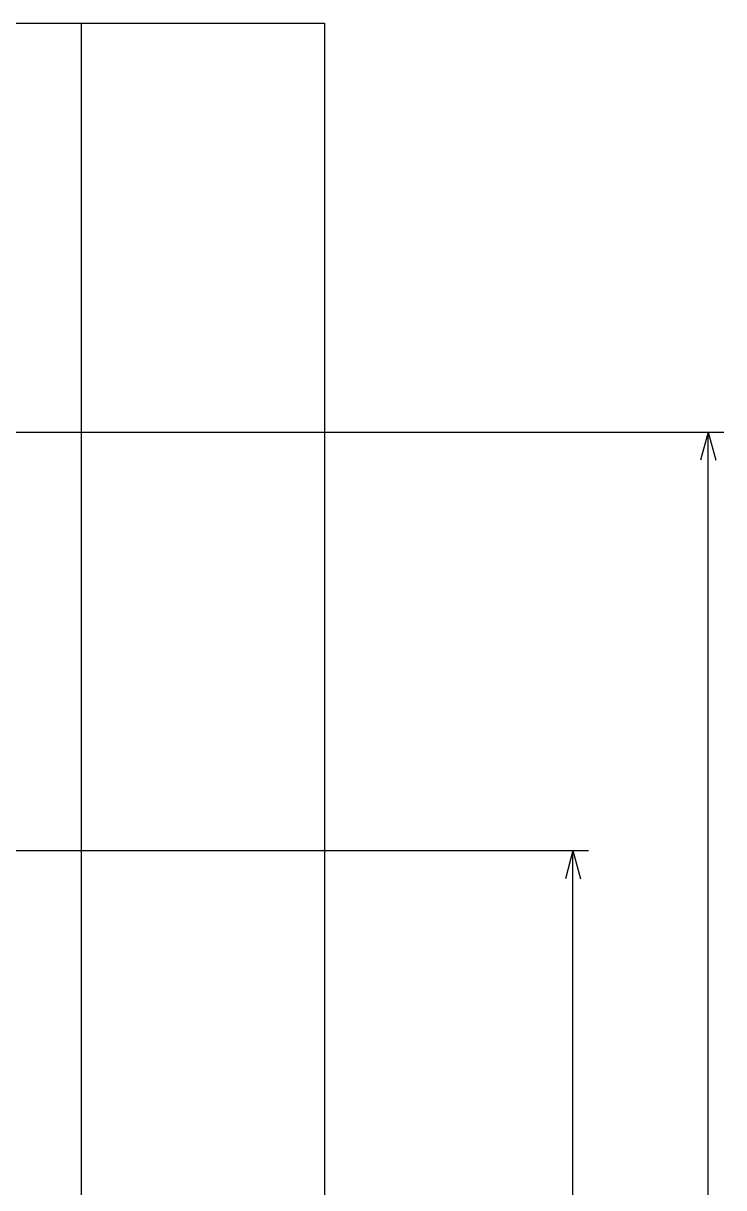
# Model space of a CAD drawing. Extents: x -554 to 592, y -350 to 391.
# Drawn here: x 119.1 to 191, y 230.3 to 350 of the extents above; entities that cross this region are included whole.
import ezdxf

# ---------------------------------------------------------------- set-up
doc = ezdxf.new("R2010")
doc.units = 0
doc.layers.add('L12', color=7, linetype='CONTINUOUS')
doc.layers.add('L8', color=7, linetype='CONTINUOUS')

msp = doc.modelspace()

# ---------------------------------------------------------------- linework, layer by layer
at = {"layer": 'L12', "color": 251, "linetype": 'CONTINUOUS'}
for p, q in [((0.8, 308), (191.003141, 308)), ((189.403141, 308), (188.626684, 305.102223)), ((189.403141, 42), (189.403141, 308)), ((189.403141, 308), (190.179598, 305.102223)), ((35.8, 265), (177.118325, 265)), ((175.518325, 265), (174.741867, 262.102223)), ((175.518325, 85), (175.518325, 265)), ((175.518325, 265), (176.294782, 262.102223))]:
    msp.add_line(p, q, dxfattribs=at)
at = {"layer": 'L8', "color": 7, "linetype": 'CONTINUOUS'}
for p, q in [((-150, 350), (150, 350)), ((125, 350), (125, 0)), ((150, 350), (150, 0))]:
    msp.add_line(p, q, dxfattribs=at)

doc.saveas('drawing.dxf')
